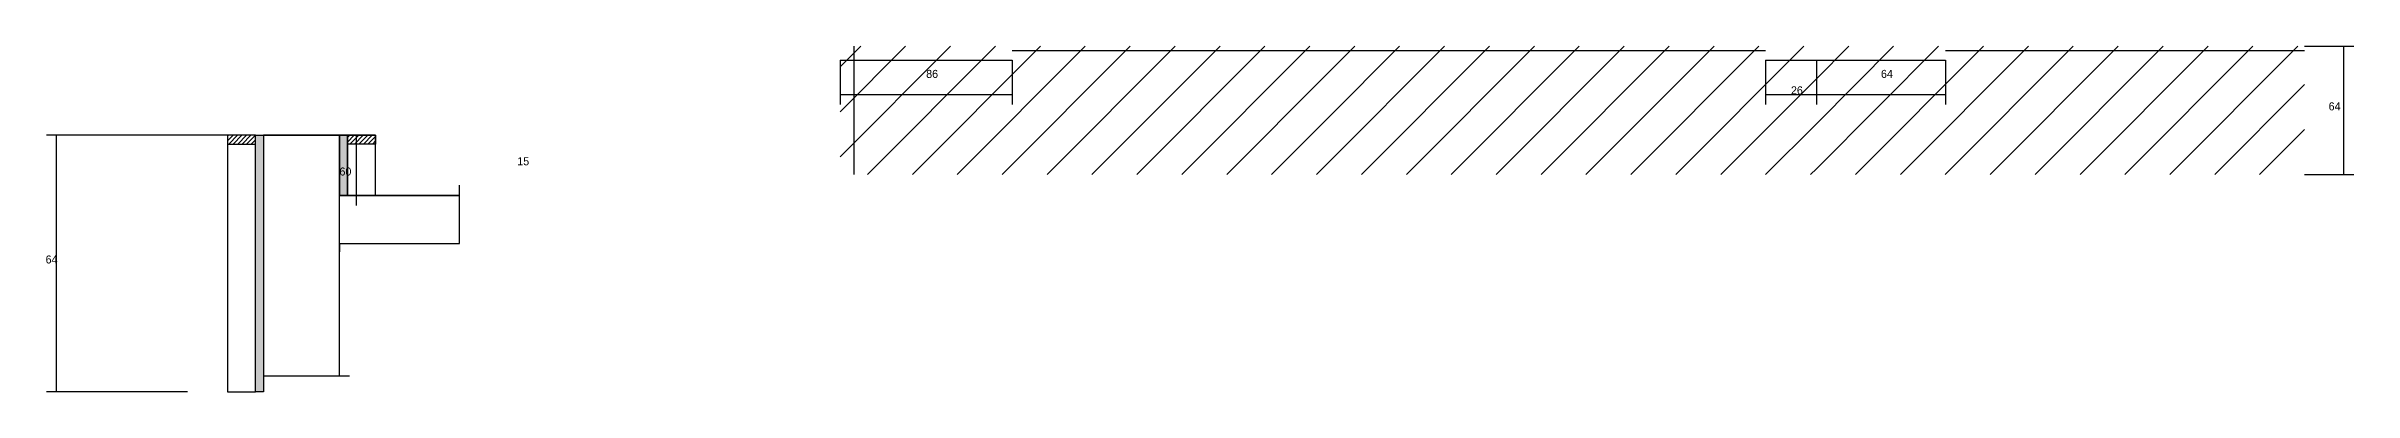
# Model space of a CAD drawing. Header units: metres. Extents: x -10338 to -7643, y 9675 to 10982.
# Drawn here: x -10338 to -9185, y 9675 to 9848 of the extents above; entities that cross this region are included whole.
import ezdxf

# ---------------------------------------------------------------- set-up
doc = ezdxf.new("R2010")
doc.units = ezdxf.units.M
for name, color, linetype in [('CONCRETO', 251, 'Continuous'), ('COTA', 241, 'Continuous'), ('Hachura', 253, 'Continuous'), ('Madeira', 126, 'Continuous'), ('Painéis', 200, 'Continuous'), ('SARR_2.2x7', 40, 'Continuous')]:
    doc.layers.add(name, color=color, linetype=linetype)

msp = doc.modelspace()

# ---------------------------------------------------------------- hatches: boundary and pattern name
at = {"layer": 'Hachura'}
h = msp.add_hatch(dxfattribs=at)
h.set_pattern_fill('ANSI31', scale=5)
h.paths.add_polyline_path([(-9697.5, 9783.8), (-9697.5, 9847.8), (-9941.5, 9847.8), (-9941.5, 9783.8)])
h = msp.add_hatch(dxfattribs=at)
h.set_pattern_fill('ANSI31', scale=5)
h.paths.add_polyline_path([(-9453.5, 9783.8), (-9453.5, 9847.8), (-9697.5, 9847.8), (-9697.5, 9783.8)])
h = msp.add_hatch(dxfattribs=at)
h.set_pattern_fill('ANSI31', scale=5)
h.paths.add_polyline_path([(-9209.5, 9783.8), (-9209.5, 9847.8), (-9453.5, 9847.8), (-9453.5, 9783.8)])
h = msp.add_hatch(dxfattribs=at)
h.set_pattern_fill('ANSI31', scale=0.5)
h.paths.add_polyline_path([(-10247.8, 9803.4), (-10247.8, 9799), (-10247.8, 9799), (-10233.8, 9799), (-10233.8, 9799), (-10233.8, 9803.4), (-10233.8, 9803.4), (-10247.8, 9803.4)])
h = msp.add_hatch(color=8, dxfattribs=at)
h.dxf.hatch_style = 1
h.paths.add_polyline_path([(-10233.8, 9803.4), (-10229.8, 9803.4), (-10229.8, 9803.4), (-10229.8, 9675.4), (-10229.8, 9675.4), (-10233.8, 9675.4), (-10233.8, 9675.4), (-10233.8, 9803.4)])
h = msp.add_hatch(color=8, dxfattribs=at)
h.dxf.hatch_style = 1
h.paths.add_polyline_path([(-10187.8, 9803.4), (-10191.8, 9803.4), (-10191.8, 9803.4), (-10191.8, 9773.4), (-10191.8, 9773.4), (-10187.8, 9773.4), (-10187.8, 9773.4), (-10187.8, 9803.4)])
h = msp.add_hatch(dxfattribs=at)
h.set_pattern_fill('ANSI31', scale=0.5)
h.paths.add_polyline_path([(-10173.8, 9803.4), (-10173.8, 9799), (-10173.8, 9799), (-10187.8, 9799), (-10187.8, 9799), (-10187.8, 9803.4), (-10187.8, 9803.4), (-10173.8, 9803.4)])

# ---------------------------------------------------------------- linework, layer by layer
at = {"layer": 'CONCRETO'}
msp.add_lwpolyline([(-10191.8, 9749.3), (-10131.8, 9749.3), (-10131.8, 9773.4), (-10191.8, 9773.4), (-10191.8, 9803.4), (-10229.8, 9803.4), (-10229.8, 9803.4), (-10229.8, 9803.4), (-10229.8, 9683.4), (-10191.8, 9683.4), (-10191.8, 9749.3), (-10191.8, 9749.3), (-10191.8, 9745.3), (-10191.8, 9745.3)], close=True, dxfattribs=at)
at = {"layer": 'COTA'}
for p, q in [((-9941.5, 9840.8), (-9941.5, 9818.8)), ((-9855.5, 9840.8), (-9855.5, 9818.8)), ((-9479, 9840.8), (-9479, 9818.8)), ((-9453.5, 9840.8), (-9453.5, 9818.8)), ((-9453.5, 9840.8), (-9453.5, 9818.8)), ((-9389, 9840.8), (-9389, 9818.8)), ((-9209.5, 9847.8), (-9184.8, 9847.8)), ((-9189.8, 9783.8), (-9189.8, 9847.8)), ((-9941.5, 9823.8), (-9855.5, 9823.8)), ((-9479, 9823.8), (-9453.5, 9823.8)), ((-9453.5, 9823.8), (-9389, 9823.8)), ((-10247.8, 9803.4), (-10338.2, 9803.4)), ((-10333.2, 9675.4), (-10333.2, 9803.4)), ((-10229.8, 9803.4), (-10186.8, 9803.4)), ((-10191.8, 9683.4), (-10191.8, 9803.4)), ((-10183.4, 9803.4), (-10183.4, 9768.4)), ((-9209.5, 9783.8), (-9184.8, 9783.8)), ((-10183.4, 9773.4), (-10131.8, 9773.4)), ((-10131.8, 9773.4), (-10131.8, 9778.4)), ((-10229.8, 9683.4), (-10186.8, 9683.4)), ((-10267.8, 9675.4), (-10338.2, 9675.4))]:
    msp.add_line(p, q, dxfattribs=at)
at = {"layer": 'Madeira'}
for points in [[(-10247.8, 9803.4), (-10247.8, 9799), (-10233.8, 9799), (-10233.8, 9803.4)], [(-10247.8, 9675.4), (-10233.8, 9675.4), (-10233.8, 9803.4), (-10247.8, 9803.4)], [(-10173.8, 9803.4), (-10173.8, 9799), (-10187.8, 9799), (-10187.8, 9803.4)], [(-10173.8, 9803.4), (-10187.8, 9803.4), (-10187.8, 9773.4), (-10173.8, 9773.4)]]:
    msp.add_lwpolyline(points, close=True, dxfattribs=at)
at = {"layer": 'Painéis'}
for points in [[(-10233.8, 9803.4), (-10229.8, 9803.4), (-10229.8, 9675.4), (-10233.8, 9675.4)], [(-10187.8, 9803.4), (-10191.8, 9803.4), (-10191.8, 9773.4), (-10187.8, 9773.4)]]:
    msp.add_lwpolyline(points, close=True, dxfattribs=at)
at = {"layer": 'SARR_2.2x7'}
for p, q in [((-9941.5, 9840.8), (-9855.5, 9840.8)), ((-9934.5, 9783.8), (-9934.5, 9847.8)), ((-9855.5, 9845.6), (-9697.5, 9845.6)), ((-9697.5, 9845.6), (-9479, 9845.6)), ((-9479, 9840.8), (-9453.5, 9840.8)), ((-9453.5, 9840.8), (-9389, 9840.8)), ((-9389, 9845.6), (-9209.5, 9845.6))]:
    msp.add_line(p, q, dxfattribs=at)

# ---------------------------------------------------------------- texts
at = {"layer": 'COTA'}
for s, p in [('86', (-9898.5, 9832)), ('64', (-9421.2, 9832)), ('26', (-9466.2, 9823.8)), ('64', (-9197.4, 9815.8)), ('60', (-10191.8, 9783.3)), ('15', (-10102.9, 9788.4)), ('64', (-10338.7, 9739.4))]:
    msp.add_text(s, height=4, dxfattribs=at).set_placement(p)

doc.saveas('drawing.dxf')
